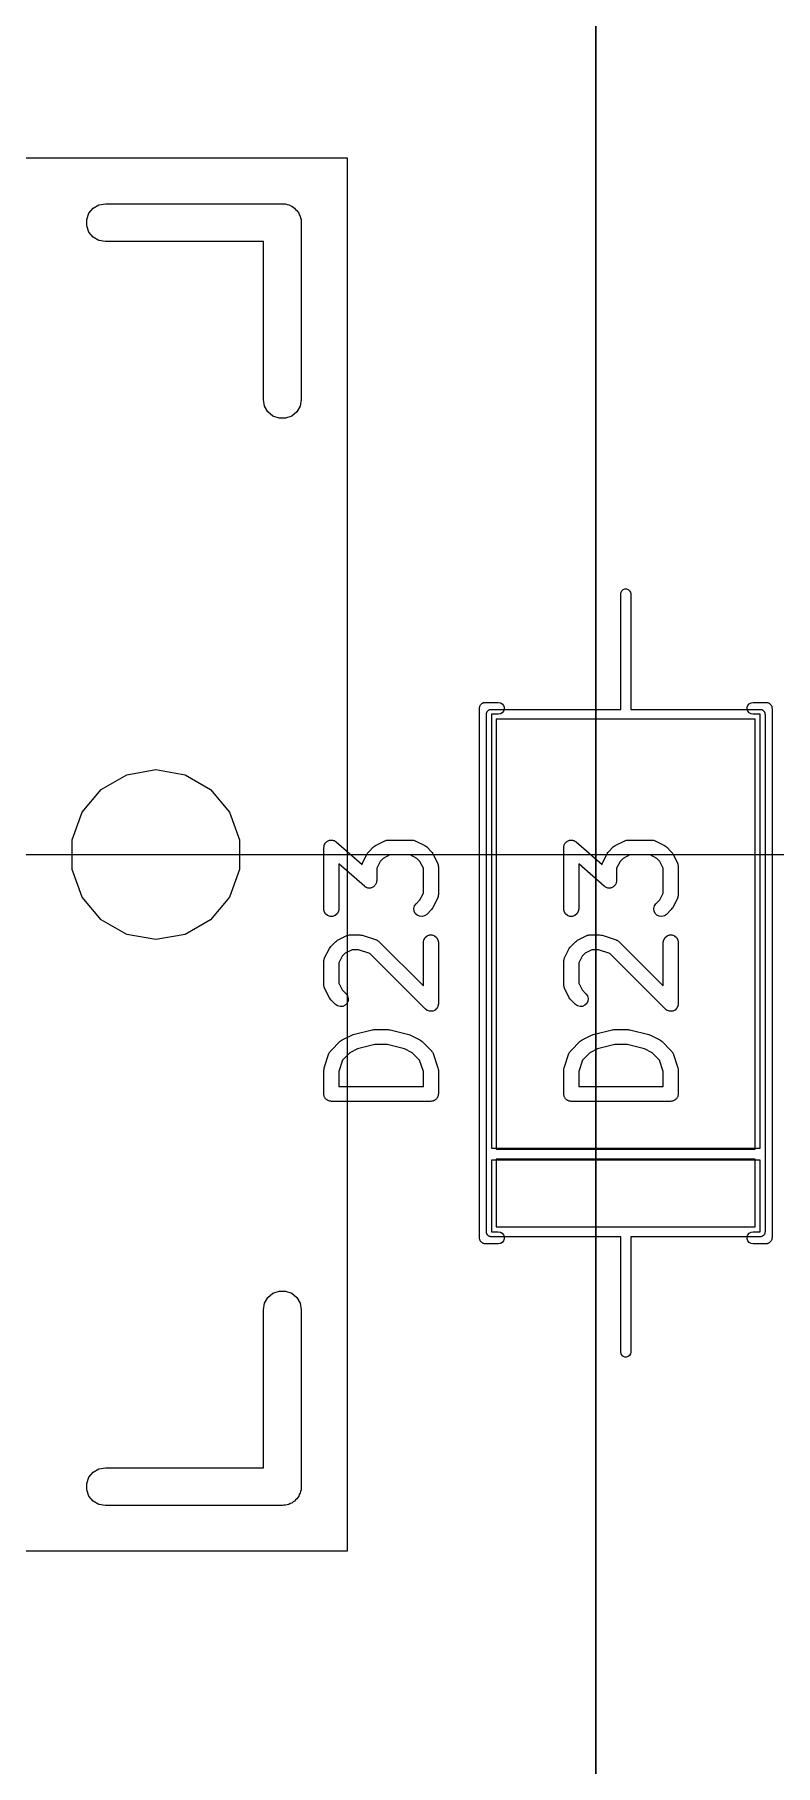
# Model space of a CAD drawing. Header units: millimetres. Extents: x 24 to 200, y 24 to 188.
# Drawn here: x 104.89 to 112.33, y 89.47 to 106.86 of the extents above; entities that cross this region are included whole.
import ezdxf

# ---------------------------------------------------------------- set-up
doc = ezdxf.new("R2010")
doc.units = ezdxf.units.MM
doc.layers.add('3_SwitchPlate', color=6, linetype='Continuous')
doc.layers.add('7_PCBサンプル', color=7, linetype='Continuous')
doc.layers.add('補助線', color=4, linetype='Continuous', lineweight=5, transparency=0.5)

# ---------------------------------------------------------------- blocks, each defined once
blk = doc.blocks.new('hhskb2-F.SilkS')
at = {"layer": '7_PCBサンプル'}
for p, q in [((92.3844, -81.6169), (92.407, -81.5547)), ((92.407, -81.5547), (92.4495, -81.5041)), ((92.4495, -81.5041), (92.5068, -81.471)), ((92.5068, -81.471), (92.572, -81.4595)), ((92.572, -81.4595), (94.35, -81.4595)), ((94.35, -81.4595), (94.3664, -81.4624)), ((94.3664, -81.4624), (94.3831, -81.4624)), ((94.3831, -81.4624), (94.3987, -81.4681)), ((94.3987, -81.4681), (94.4152, -81.471)), ((94.4152, -81.471), (94.4296, -81.4793)), ((94.4296, -81.4793), (94.4453, -81.485)), ((94.4453, -81.485), (94.458, -81.4957)), ((94.458, -81.4957), (94.4725, -81.5041)), ((94.4725, -81.5041), (94.4832, -81.5168)), ((94.4832, -81.5168), (94.4959, -81.5275)), ((94.4959, -81.5275), (94.5043, -81.542)), ((94.5043, -81.542), (94.515, -81.5547)), ((94.515, -81.5547), (94.5207, -81.5704)), ((92.3844, -81.6831), (92.3844, -81.6169)), ((92.407, -81.7452), (92.3844, -81.6831)), ((94.5207, -81.5704), (94.529, -81.5848)), ((94.529, -81.5848), (94.5319, -81.6013)), ((94.5319, -81.6013), (94.5376, -81.6169)), ((94.5376, -81.6169), (94.5376, -81.6336)), ((94.5376, -81.6336), (94.5405, -81.65)), ((94.5405, -81.65), (94.5405, -83.428)), ((92.4495, -81.7959), (92.407, -81.7452)), ((92.5068, -81.829), (92.4495, -81.7959)), ((92.572, -81.8405), (92.5068, -81.829)), ((94.1595, -81.8405), (92.572, -81.8405)), ((94.1595, -83.428), (94.1595, -81.8405)), ((94.171, -83.4932), (94.1595, -83.428)), ((94.5405, -83.428), (94.529, -83.4932)), ((94.2041, -83.5505), (94.171, -83.4932)), ((94.2548, -83.593), (94.2041, -83.5505)), ((94.3169, -83.6156), (94.2548, -83.593)), ((94.3831, -83.6156), (94.3169, -83.6156)), ((94.4453, -83.593), (94.3831, -83.6156)), ((94.4959, -83.5505), (94.4453, -83.593)), ((94.529, -83.4932), (94.4959, -83.5505)), ((96.33, -86.53), (96.3309, -86.5248)), ((96.33, -91.85), (96.33, -86.53)), ((96.3309, -86.5196), (96.3327, -86.5147)), ((96.3309, -86.5248), (96.3309, -86.5196)), ((96.3327, -86.5147), (96.3336, -86.5095)), ((96.3336, -86.5095), (96.3362, -86.5049)), ((96.3362, -86.5049), (96.338, -86.5)), ((96.338, -86.5), (96.3414, -86.496)), ((96.3414, -86.496), (96.344, -86.4914)), ((96.344, -86.4914), (96.3481, -86.4881)), ((96.3481, -86.4881), (96.3514, -86.484)), ((96.3514, -86.484), (96.356, -86.4814)), ((96.356, -86.4814), (96.36, -86.478)), ((96.36, -86.478), (96.3649, -86.4762)), ((96.3649, -86.4762), (96.3695, -86.4736)), ((96.3695, -86.4736), (96.3747, -86.4727)), ((96.3747, -86.4727), (96.3796, -86.4709)), ((96.3796, -86.4709), (96.3848, -86.4709)), ((96.3848, -86.4709), (96.39, -86.47)), ((96.39, -86.47), (96.52, -86.47)), ((96.52, -86.59), (96.45, -86.59)), ((96.45, -86.59), (96.45, -90.95)), ((96.52, -86.47), (96.5405, -86.4736)), ((96.5405, -86.5864), (96.52, -86.59)), ((96.5405, -86.4736), (96.5586, -86.484)), ((96.5586, -86.576), (96.5405, -86.5864)), ((96.5586, -86.484), (96.572, -86.5)), ((96.572, -86.56), (96.5586, -86.576)), ((96.572, -86.5), (96.5791, -86.5196)), ((96.5791, -86.5404), (96.572, -86.56)), ((96.5791, -86.5196), (96.5791, -86.5404)), ((99.0209, -86.5196), (99.028, -86.5)), ((99.0209, -86.5404), (99.0209, -86.5196)), ((99.028, -86.56), (99.0209, -86.5404)), ((99.028, -86.5), (99.0414, -86.484)), ((99.0414, -86.576), (99.028, -86.56)), ((99.0414, -86.484), (99.0595, -86.4736)), ((99.0595, -86.5864), (99.0414, -86.576)), ((99.0595, -86.4736), (99.08, -86.47)), ((99.08, -86.59), (99.0595, -86.5864)), ((99.08, -86.47), (99.21, -86.47)), ((99.15, -86.59), (99.08, -86.59)), ((99.15, -90.95), (99.15, -86.59)), ((99.21, -86.47), (99.2152, -86.4709)), ((99.2152, -86.4709), (99.2204, -86.4709)), ((99.2204, -86.4709), (99.2253, -86.4727)), ((99.2253, -86.4727), (99.2305, -86.4736)), ((99.2305, -86.4736), (99.2351, -86.4762)), ((99.2351, -86.4762), (99.24, -86.478)), ((99.24, -86.478), (99.244, -86.4814)), ((99.244, -86.4814), (99.2486, -86.484)), ((99.2486, -86.484), (99.2519, -86.4881)), ((99.2519, -86.4881), (99.256, -86.4914)), ((99.256, -86.4914), (99.2586, -86.496)), ((99.2586, -86.496), (99.262, -86.5)), ((99.262, -86.5), (99.2638, -86.5049)), ((99.2638, -86.5049), (99.2664, -86.5095)), ((99.2664, -86.5095), (99.2673, -86.5147)), ((99.2673, -86.5147), (99.2691, -86.5196)), ((99.2691, -86.5196), (99.2691, -86.5248)), ((99.2691, -86.5248), (99.27, -86.53)), ((99.27, -86.53), (99.27, -91.85)), ((92.531, -87.3457), (92.7879, -87.1974)), ((92.7879, -87.1974), (93.08, -87.1458)), ((93.08, -87.1458), (93.3721, -87.1974)), ((93.3721, -87.1974), (93.629, -87.3457)), ((92.3403, -87.5729), (92.531, -87.3457)), ((93.629, -87.3457), (93.8197, -87.5729)), ((92.2388, -87.8517), (92.3403, -87.5729)), ((93.8197, -87.5729), (93.9212, -87.8517)), ((92.2388, -88.1483), (92.2388, -87.8517)), ((93.9212, -87.8517), (93.9212, -88.1483)), ((94.7674, -87.9281), (94.7687, -87.9209)), ((94.7674, -88.5471), (94.7674, -87.9281)), ((94.7687, -87.9209), (94.7688, -87.9135)), ((94.7688, -87.9135), (94.7709, -87.9081)), ((94.7709, -87.9081), (94.7719, -87.9024)), ((94.7719, -87.9024), (94.7756, -87.8961)), ((94.7756, -87.8961), (94.7782, -87.8893)), ((94.7782, -87.8893), (94.782, -87.8849)), ((94.782, -87.8849), (94.7849, -87.8799)), ((94.7849, -87.8799), (94.7905, -87.8752)), ((94.7905, -87.8752), (94.7954, -87.8697)), ((94.7954, -87.8697), (94.8004, -87.8669)), ((94.8004, -87.8669), (94.8049, -87.8631)), ((94.8049, -87.8631), (94.8118, -87.8606)), ((94.8118, -87.8606), (94.8182, -87.8571)), ((94.8182, -87.8571), (94.8239, -87.8562)), ((94.8239, -87.8562), (94.8294, -87.8542)), ((94.8294, -87.8542), (94.8367, -87.8542)), ((94.8367, -87.8542), (94.8439, -87.8531)), ((94.8439, -87.8531), (94.8496, -87.8542)), ((94.8496, -87.8542), (94.8554, -87.8542)), ((94.8554, -87.8542), (94.8623, -87.8567)), ((94.8623, -87.8567), (94.8695, -87.8582)), ((94.8695, -87.8582), (94.8744, -87.8612)), ((94.8744, -87.8612), (94.8799, -87.8631)), ((94.8799, -87.8631), (94.8855, -87.8679)), ((94.8855, -87.8679), (94.8918, -87.8717)), ((94.8918, -87.8717), (95.1518, -88.0991)), ((95.1563, -88.085), (95.2039, -87.9898)), ((95.2039, -87.9898), (95.211, -87.9801)), ((95.211, -87.9801), (95.2179, -87.9703)), ((95.2179, -87.9703), (95.2655, -87.9227)), ((95.2655, -87.9227), (95.2754, -87.9158)), ((95.2754, -87.9158), (95.285, -87.9086)), ((95.285, -87.9086), (95.3803, -87.861)), ((95.3803, -87.861), (95.3844, -87.8598)), ((95.3844, -87.8598), (95.3882, -87.8576)), ((95.3882, -87.8576), (95.3968, -87.8561)), ((95.3968, -87.8561), (95.4052, -87.8536)), ((95.4052, -87.8536), (95.4096, -87.8538)), ((95.4096, -87.8538), (95.4138, -87.8531)), ((95.4138, -87.8531), (95.6519, -87.8531)), ((95.6519, -87.8531), (95.6562, -87.8538)), ((95.6562, -87.8538), (95.6605, -87.8536)), ((95.6605, -87.8536), (95.6689, -87.8561)), ((95.6689, -87.8561), (95.6776, -87.8576)), ((95.6776, -87.8576), (95.6813, -87.8598)), ((95.6813, -87.8598), (95.6854, -87.861)), ((95.6854, -87.861), (95.7807, -87.9086)), ((95.7807, -87.9086), (95.7903, -87.9158)), ((95.7903, -87.9158), (95.8002, -87.9227)), ((95.8002, -87.9227), (95.8478, -87.9703)), ((95.8478, -87.9703), (95.8547, -87.9801)), ((95.8547, -87.9801), (95.8618, -87.9898)), ((95.8618, -87.9898), (95.9095, -88.085)), ((92.3403, -88.4271), (92.2388, -88.1483)), ((93.9212, -88.1483), (93.8197, -88.4271)), ((95.1739, -88.3179), (94.9174, -88.0934)), ((94.9174, -88.0934), (94.9174, -88.5471)), ((95.1518, -88.0991), (95.1529, -88.0929)), ((95.1529, -88.0929), (95.155, -88.0892)), ((95.155, -88.0892), (95.1563, -88.085)), ((95.3326, -88.0678), (95.2983, -88.1363)), ((95.2983, -88.1363), (95.2983, -88.2614)), ((95.363, -88.0374), (95.3326, -88.0678)), ((95.4315, -88.0031), (95.363, -88.0374)), ((95.6342, -88.0031), (95.4315, -88.0031)), ((95.7027, -88.0374), (95.6342, -88.0031)), ((95.7331, -88.0678), (95.7027, -88.0374)), ((95.7674, -88.1363), (95.7331, -88.0678)), ((95.7674, -88.3866), (95.7674, -88.1363)), ((95.9095, -88.085), (95.9107, -88.0892)), ((95.9107, -88.0892), (95.9129, -88.0929)), ((95.9129, -88.0929), (95.9144, -88.1016)), ((95.9144, -88.1016), (95.9169, -88.11)), ((95.9169, -88.11), (95.9166, -88.1143)), ((95.9166, -88.1143), (95.9174, -88.1186)), ((95.9174, -88.1186), (95.9174, -88.4043)), ((95.1802, -88.3217), (95.1739, -88.3179)), ((95.1858, -88.3264), (95.1802, -88.3217)), ((95.1913, -88.3284), (95.1858, -88.3264)), ((95.1962, -88.3314), (95.1913, -88.3284)), ((95.2034, -88.3328), (95.1962, -88.3314)), ((95.2103, -88.3353), (95.2034, -88.3328)), ((95.2161, -88.3353), (95.2103, -88.3353)), ((95.2218, -88.3364), (95.2161, -88.3353)), ((95.229, -88.3353), (95.2218, -88.3364)), ((95.2364, -88.3353), (95.229, -88.3353)), ((95.2418, -88.3333), (95.2364, -88.3353)), ((95.2475, -88.3324), (95.2418, -88.3333)), ((95.2539, -88.3289), (95.2475, -88.3324)), ((95.2608, -88.3264), (95.2539, -88.3289)), ((95.2653, -88.3227), (95.2608, -88.3264)), ((95.2703, -88.3199), (95.2653, -88.3227)), ((95.2752, -88.3143), (95.2703, -88.3199)), ((95.2808, -88.3096), (95.2752, -88.3143)), ((95.2837, -88.3046), (95.2808, -88.3096)), ((95.2875, -88.3003), (95.2837, -88.3046)), ((95.2901, -88.2934), (95.2875, -88.3003)), ((95.2938, -88.2871), (95.2901, -88.2934)), ((95.2948, -88.2814), (95.2938, -88.2871)), ((95.2969, -88.276), (95.2948, -88.2814)), ((95.2971, -88.2686), (95.2969, -88.276)), ((95.2983, -88.2614), (95.2971, -88.2686)), ((92.531, -88.6543), (92.3403, -88.4271)), ((93.8197, -88.4271), (93.629, -88.6543)), ((95.6724, -88.5406), (95.6792, -88.5154)), ((95.6792, -88.5154), (95.6941, -88.4941)), ((95.6941, -88.4941), (95.7331, -88.4551)), ((95.7331, -88.4551), (95.7674, -88.3866)), ((95.9095, -88.4378), (95.8618, -88.5331)), ((95.9107, -88.4337), (95.9095, -88.4378)), ((95.9129, -88.4299), (95.9107, -88.4337)), ((95.9144, -88.4213), (95.9129, -88.4299)), ((95.9169, -88.4129), (95.9144, -88.4213)), ((95.9174, -88.4043), (95.9166, -88.4085)), ((95.9166, -88.4085), (95.9169, -88.4129)), ((92.7879, -88.8026), (92.531, -88.6543)), ((93.629, -88.6543), (93.3721, -88.8026)), ((94.7719, -88.5728), (94.7674, -88.5471)), ((94.7849, -88.5954), (94.7719, -88.5728)), ((94.8049, -88.6121), (94.7849, -88.5954)), ((94.8294, -88.621), (94.8049, -88.6121)), ((94.8554, -88.621), (94.8294, -88.621)), ((94.8799, -88.6121), (94.8554, -88.621)), ((94.8998, -88.5954), (94.8799, -88.6121)), ((94.9129, -88.5728), (94.8998, -88.5954)), ((94.9174, -88.5471), (94.9129, -88.5728)), ((95.6747, -88.5666), (95.6724, -88.5406)), ((95.6857, -88.5902), (95.6747, -88.5666)), ((95.7041, -88.6086), (95.6857, -88.5902)), ((95.7277, -88.6196), (95.7041, -88.6086)), ((95.7537, -88.6219), (95.7277, -88.6196)), ((95.7788, -88.6151), (95.7537, -88.6219)), ((95.8002, -88.6002), (95.7788, -88.6151)), ((95.8478, -88.5526), (95.8002, -88.6002)), ((95.8547, -88.5427), (95.8478, -88.5526)), ((95.8618, -88.5331), (95.8547, -88.5427)), ((93.08, -88.8541), (92.7879, -88.8026)), ((93.3721, -88.8026), (93.08, -88.8541)), ((94.8944, -88.8682), (94.9041, -88.861)), ((94.9041, -88.861), (94.9993, -88.8134)), ((94.9993, -88.8134), (95.0035, -88.8122)), ((95.0035, -88.8122), (95.0072, -88.81)), ((95.0072, -88.81), (95.0159, -88.8085)), ((95.0159, -88.8085), (95.0243, -88.806)), ((95.0243, -88.806), (95.0286, -88.8062)), ((95.0286, -88.8062), (95.0329, -88.8055)), ((95.0329, -88.8055), (95.1281, -88.8055)), ((95.1281, -88.8055), (95.1399, -88.8076)), ((95.1399, -88.8076), (95.1518, -88.8093)), ((95.1518, -88.8093), (95.2947, -88.8569)), ((95.2947, -88.8569), (95.2985, -88.859)), ((95.2985, -88.859), (95.3026, -88.8601)), ((95.3026, -88.8601), (95.3098, -88.8652)), ((95.7674, -88.8805), (95.7719, -88.8548)), ((95.7719, -88.8548), (95.7849, -88.8323)), ((95.7849, -88.8323), (95.8049, -88.8155)), ((95.8049, -88.8155), (95.8294, -88.8066)), ((95.8294, -88.8066), (95.8554, -88.8066)), ((95.8554, -88.8066), (95.8799, -88.8155)), ((95.8799, -88.8155), (95.8998, -88.8323)), ((95.8998, -88.8323), (95.9129, -88.8548)), ((95.9129, -88.8548), (95.9174, -88.8805)), ((94.7741, -89.0416), (94.7753, -89.0374)), ((94.7753, -89.0374), (94.8229, -88.9422)), ((94.8229, -88.9422), (94.8301, -88.9325)), ((94.8301, -88.9325), (94.837, -88.9227)), ((94.837, -88.9227), (94.8846, -88.8751)), ((94.8846, -88.8751), (94.8944, -88.8682)), ((94.9516, -89.0201), (94.9174, -89.0887)), ((94.982, -88.9897), (94.9516, -89.0201)), ((95.0506, -88.9555), (94.982, -88.9897)), ((95.1159, -88.9555), (95.0506, -88.9555)), ((95.2304, -88.9936), (95.1159, -88.9555)), ((95.7893, -89.5526), (95.2304, -88.9936)), ((95.3098, -88.8652), (95.3176, -88.8693)), ((95.3176, -88.8693), (95.3204, -88.8726)), ((95.3204, -88.8726), (95.324, -88.8751)), ((95.324, -88.8751), (95.7674, -89.3185)), ((95.7674, -89.3185), (95.7674, -88.8805)), ((95.9174, -88.8805), (95.9174, -89.4995)), ((94.7674, -89.071), (94.7681, -89.0667)), ((94.7674, -89.309), (94.7674, -89.071)), ((94.7679, -89.0624), (94.7704, -89.054)), ((94.7681, -89.0667), (94.7679, -89.0624)), ((94.7704, -89.054), (94.7719, -89.0453)), ((94.7719, -89.0453), (94.7741, -89.0416)), ((94.9174, -89.0887), (94.9174, -89.2913)), ((94.7681, -89.3133), (94.7674, -89.309)), ((94.7679, -89.3176), (94.7681, -89.3133)), ((94.7704, -89.326), (94.7679, -89.3176)), ((94.7719, -89.3347), (94.7704, -89.326)), ((94.7741, -89.3384), (94.7719, -89.3347)), ((94.7753, -89.3426), (94.7741, -89.3384)), ((94.8229, -89.4378), (94.7753, -89.3426)), ((94.9174, -89.2913), (94.9516, -89.3599)), ((94.9516, -89.3599), (94.9907, -89.3989)), ((94.8301, -89.4475), (94.8229, -89.4378)), ((94.837, -89.4573), (94.8301, -89.4475)), ((94.8846, -89.5049), (94.837, -89.4573)), ((94.9059, -89.5199), (94.8846, -89.5049)), ((94.9311, -89.5266), (94.9059, -89.5199)), ((94.957, -89.5243), (94.9311, -89.5266)), ((94.9806, -89.5133), (94.957, -89.5243)), ((94.9991, -89.4949), (94.9806, -89.5133)), ((94.9907, -89.3989), (95.0056, -89.4202)), ((95.0101, -89.4713), (94.9991, -89.4949)), ((95.0056, -89.4202), (95.0123, -89.4454)), ((95.0123, -89.4454), (95.0101, -89.4713)), ((95.7974, -89.5582), (95.7893, -89.5526)), ((95.8049, -89.5645), (95.7974, -89.5582)), ((95.8923, -89.554), (95.8854, -89.561)), ((95.8998, -89.5477), (95.8923, -89.554)), ((95.9015, -89.5449), (95.8998, -89.5477)), ((95.9038, -89.5425), (95.9015, -89.5449)), ((95.908, -89.5337), (95.9038, -89.5425)), ((95.9129, -89.5252), (95.908, -89.5337)), ((95.9134, -89.5219), (95.9129, -89.5252)), ((95.9148, -89.5189), (95.9134, -89.5219)), ((95.9157, -89.5092), (95.9148, -89.5189)), ((95.9174, -89.4995), (95.9157, -89.5092)), ((95.808, -89.5656), (95.8049, -89.5645)), ((95.8107, -89.5675), (95.808, -89.5656)), ((95.8202, -89.57), (95.8107, -89.5675)), ((95.8294, -89.5734), (95.8202, -89.57)), ((95.8327, -89.5734), (95.8294, -89.5734)), ((95.8358, -89.5742), (95.8327, -89.5734)), ((95.8456, -89.5734), (95.8358, -89.5742)), ((95.8554, -89.5734), (95.8456, -89.5734)), ((95.8585, -89.5723), (95.8554, -89.5734)), ((95.8618, -89.572), (95.8585, -89.5723)), ((95.8707, -89.5678), (95.8618, -89.572)), ((95.8799, -89.5645), (95.8707, -89.5678)), ((95.8824, -89.5624), (95.8799, -89.5645)), ((95.8854, -89.561), (95.8824, -89.5624)), ((94.837, -89.9703), (94.9322, -89.8751)), ((94.9322, -89.8751), (94.942, -89.8682)), ((94.942, -89.8682), (94.9517, -89.861)), ((94.9517, -89.861), (95.0469, -89.8134)), ((95.0469, -89.8134), (95.0548, -89.8111)), ((95.0548, -89.8111), (95.0623, -89.8077)), ((95.0623, -89.8077), (95.2528, -89.7601)), ((95.2528, -89.7601), (95.2619, -89.7595)), ((95.2619, -89.7595), (95.271, -89.7579)), ((95.271, -89.7579), (95.4138, -89.7579)), ((95.4138, -89.7579), (95.4228, -89.7595)), ((95.4228, -89.7595), (95.432, -89.7601)), ((95.432, -89.7601), (95.6225, -89.8077)), ((95.6225, -89.8077), (95.63, -89.8111)), ((95.63, -89.8111), (95.6378, -89.8134)), ((95.6378, -89.8134), (95.7331, -89.861)), ((95.7331, -89.861), (95.7427, -89.8682)), ((95.7427, -89.8682), (95.7526, -89.8751)), ((95.7526, -89.8751), (95.8478, -89.9703)), ((94.7712, -90.1425), (94.8188, -89.9996)), ((94.8188, -89.9996), (94.8209, -89.9958)), ((94.8209, -89.9958), (94.822, -89.9916)), ((94.822, -89.9916), (94.8271, -89.9844)), ((94.8271, -89.9844), (94.8313, -89.9767)), ((94.8313, -89.9767), (94.8345, -89.9738)), ((94.8345, -89.9738), (94.837, -89.9703)), ((94.9556, -90.0638), (94.9174, -90.1784)), ((95.0297, -89.9897), (94.9556, -90.0638)), ((95.1067, -89.9512), (95.0297, -89.9897)), ((95.2802, -89.9079), (95.1067, -89.9512)), ((95.4046, -89.9079), (95.2802, -89.9079)), ((95.5781, -89.9512), (95.4046, -89.9079)), ((95.6551, -89.9897), (95.5781, -89.9512)), ((95.7292, -90.0638), (95.6551, -89.9897)), ((95.7674, -90.1784), (95.7292, -90.0638)), ((95.8478, -89.9703), (95.8503, -89.9738)), ((95.8503, -89.9738), (95.8535, -89.9767)), ((95.8535, -89.9767), (95.8577, -89.9844)), ((95.8577, -89.9844), (95.8627, -89.9916)), ((95.8627, -89.9916), (95.8639, -89.9958)), ((95.8639, -89.9958), (95.8659, -89.9996)), ((95.8659, -89.9996), (95.9135, -90.1425)), ((94.7674, -90.1662), (94.7695, -90.1543)), ((94.7674, -90.4043), (94.7674, -90.1662)), ((94.7695, -90.1543), (94.7712, -90.1425)), ((94.9174, -90.1784), (94.9174, -90.3293)), ((95.7674, -90.3293), (95.7674, -90.1784)), ((95.9135, -90.1425), (95.9153, -90.1543)), ((95.9153, -90.1543), (95.9174, -90.1662)), ((95.9174, -90.1662), (95.9174, -90.4043)), ((94.7685, -90.4107), (94.7674, -90.4043)), ((94.7685, -90.4173), (94.7685, -90.4107)), ((94.7708, -90.4235), (94.7685, -90.4173)), ((94.7719, -90.4299), (94.7708, -90.4235)), ((94.9174, -90.3293), (95.7674, -90.3293)), ((95.914, -90.4235), (95.9129, -90.4299)), ((95.9162, -90.4173), (95.914, -90.4235)), ((95.9174, -90.4043), (95.9162, -90.4107)), ((95.9162, -90.4107), (95.9162, -90.4173)), ((94.7752, -90.4356), (94.7719, -90.4299)), ((94.7774, -90.4418), (94.7752, -90.4356)), ((94.7816, -90.4468), (94.7774, -90.4418)), ((94.7849, -90.4525), (94.7816, -90.4468)), ((94.79, -90.4567), (94.7849, -90.4525)), ((94.7942, -90.4617), (94.79, -90.4567)), ((94.7999, -90.465), (94.7942, -90.4617)), ((94.8049, -90.4692), (94.7999, -90.465)), ((94.811, -90.4715), (94.8049, -90.4692)), ((94.8167, -90.4748), (94.811, -90.4715)), ((94.8232, -90.4759), (94.8167, -90.4748)), ((94.8294, -90.4781), (94.8232, -90.4759)), ((94.8359, -90.4781), (94.8294, -90.4781)), ((94.8424, -90.4793), (94.8359, -90.4781)), ((95.8424, -90.4793), (94.8424, -90.4793)), ((95.8488, -90.4781), (95.8424, -90.4793)), ((95.8554, -90.4781), (95.8488, -90.4781)), ((95.8616, -90.4759), (95.8554, -90.4781)), ((95.868, -90.4748), (95.8616, -90.4759)), ((95.8737, -90.4715), (95.868, -90.4748)), ((95.8799, -90.4692), (95.8737, -90.4715)), ((95.8849, -90.465), (95.8799, -90.4692)), ((95.8906, -90.4617), (95.8849, -90.465)), ((95.8948, -90.4567), (95.8906, -90.4617)), ((95.8998, -90.4525), (95.8948, -90.4567)), ((95.9031, -90.4468), (95.8998, -90.4525)), ((95.9073, -90.4418), (95.9031, -90.4468)), ((95.9096, -90.4356), (95.9073, -90.4418)), ((95.9129, -90.4299), (95.9096, -90.4356)), ((96.45, -90.95), (99.15, -90.95)), ((99.15, -91.07), (96.45, -91.07)), ((96.45, -91.07), (96.45, -91.79)), ((99.15, -91.79), (99.15, -91.07)), ((96.45, -91.79), (96.52, -91.79)), ((96.52, -91.79), (96.5405, -91.7936)), ((96.5405, -91.7936), (96.5586, -91.804)), ((96.5586, -91.804), (96.572, -91.82)), ((96.572, -91.82), (96.5791, -91.8396)), ((99.0209, -91.8396), (99.028, -91.82)), ((99.028, -91.82), (99.0414, -91.804)), ((99.0414, -91.804), (99.0595, -91.7936)), ((99.0595, -91.7936), (99.08, -91.79)), ((99.08, -91.79), (99.15, -91.79)), ((96.3309, -91.8552), (96.33, -91.85)), ((96.3309, -91.8604), (96.3309, -91.8552)), ((96.3327, -91.8653), (96.3309, -91.8604)), ((96.3336, -91.8705), (96.3327, -91.8653)), ((96.3362, -91.8751), (96.3336, -91.8705)), ((96.338, -91.88), (96.3362, -91.8751)), ((96.3414, -91.884), (96.338, -91.88)), ((96.344, -91.8886), (96.3414, -91.884)), ((96.3481, -91.8919), (96.344, -91.8886)), ((96.3514, -91.896), (96.3481, -91.8919)), ((96.356, -91.8986), (96.3514, -91.896)), ((96.36, -91.902), (96.356, -91.8986)), ((96.3649, -91.9038), (96.36, -91.902)), ((96.3695, -91.9064), (96.3649, -91.9038)), ((96.3747, -91.9073), (96.3695, -91.9064)), ((96.3796, -91.9091), (96.3747, -91.9073)), ((96.3848, -91.9091), (96.3796, -91.9091)), ((96.39, -91.91), (96.3848, -91.9091)), ((96.52, -91.91), (96.39, -91.91)), ((96.5405, -91.9064), (96.52, -91.91)), ((96.5586, -91.896), (96.5405, -91.9064)), ((96.572, -91.88), (96.5586, -91.896)), ((96.5791, -91.8604), (96.572, -91.88)), ((96.5791, -91.8396), (96.5791, -91.8604)), ((99.0209, -91.8604), (99.0209, -91.8396)), ((99.028, -91.88), (99.0209, -91.8604)), ((99.0414, -91.896), (99.028, -91.88)), ((99.0595, -91.9064), (99.0414, -91.896)), ((99.08, -91.91), (99.0595, -91.9064)), ((99.21, -91.91), (99.08, -91.91)), ((99.2152, -91.9091), (99.21, -91.91)), ((99.2204, -91.9091), (99.2152, -91.9091)), ((99.2253, -91.9073), (99.2204, -91.9091)), ((99.2305, -91.9064), (99.2253, -91.9073)), ((99.2351, -91.9038), (99.2305, -91.9064)), ((99.24, -91.902), (99.2351, -91.9038)), ((99.244, -91.8986), (99.24, -91.902)), ((99.2486, -91.896), (99.244, -91.8986)), ((99.2519, -91.8919), (99.2486, -91.896)), ((99.256, -91.8886), (99.2519, -91.8919)), ((99.2586, -91.884), (99.256, -91.8886)), ((99.262, -91.88), (99.2586, -91.884)), ((99.2638, -91.8751), (99.262, -91.88)), ((99.2664, -91.8705), (99.2638, -91.8751)), ((99.2673, -91.8653), (99.2664, -91.8705)), ((99.2691, -91.8604), (99.2673, -91.8653)), ((99.27, -91.85), (99.2691, -91.8552)), ((99.2691, -91.8552), (99.2691, -91.8604)), ((94.1595, -92.572), (94.171, -92.5068)), ((94.171, -92.5068), (94.2041, -92.4495)), ((94.2041, -92.4495), (94.2548, -92.407)), ((94.2548, -92.407), (94.3169, -92.3844)), ((94.3169, -92.3844), (94.3831, -92.3844)), ((94.3831, -92.3844), (94.4453, -92.407)), ((94.4453, -92.407), (94.4959, -92.4495)), ((94.4959, -92.4495), (94.529, -92.5068)), ((94.529, -92.5068), (94.5405, -92.572)), ((94.1595, -94.1595), (94.1595, -92.572)), ((94.5405, -92.572), (94.5405, -94.35)), ((92.3844, -94.3169), (92.407, -94.2548)), ((92.407, -94.2548), (92.4495, -94.2041)), ((92.4495, -94.2041), (92.5068, -94.171)), ((92.5068, -94.171), (92.572, -94.1595)), ((92.572, -94.1595), (94.1595, -94.1595)), ((92.3844, -94.3831), (92.3844, -94.3169)), ((92.407, -94.4453), (92.3844, -94.3831)), ((94.529, -94.4152), (94.5207, -94.4296)), ((94.5319, -94.3987), (94.529, -94.4152)), ((94.5376, -94.3831), (94.5319, -94.3987)), ((94.5405, -94.35), (94.5376, -94.3664)), ((94.5376, -94.3664), (94.5376, -94.3831)), ((92.4495, -94.4959), (92.407, -94.4453)), ((92.5068, -94.529), (92.4495, -94.4959)), ((92.572, -94.5405), (92.5068, -94.529)), ((94.35, -94.5405), (92.572, -94.5405)), ((94.3664, -94.5376), (94.35, -94.5405)), ((94.3831, -94.5376), (94.3664, -94.5376)), ((94.3987, -94.5319), (94.3831, -94.5376)), ((94.4152, -94.529), (94.3987, -94.5319)), ((94.4296, -94.5207), (94.4152, -94.529)), ((94.4453, -94.515), (94.4296, -94.5207)), ((94.458, -94.5043), (94.4453, -94.515)), ((94.4725, -94.4959), (94.458, -94.5043)), ((94.4832, -94.4832), (94.4725, -94.4959)), ((94.4959, -94.4725), (94.4832, -94.4832)), ((94.5043, -94.458), (94.4959, -94.4725)), ((94.515, -94.4453), (94.5043, -94.458)), ((94.5207, -94.4296), (94.515, -94.4453))]:
    blk.add_line(p, q, dxfattribs=at)
blk = doc.blocks.new('hhskb2-F.Fab')
at = {"layer": '7_PCBサンプル'}
for p, q in [((97.75, -85.38), (97.753, -85.3629)), ((97.75, -86.54), (97.75, -85.38)), ((97.753, -85.3629), (97.7617, -85.3479)), ((97.7617, -85.3479), (97.775, -85.3367)), ((97.775, -85.3367), (97.7913, -85.3308)), ((97.7913, -85.3308), (97.8087, -85.3308)), ((97.8087, -85.3308), (97.825, -85.3367)), ((97.825, -85.3367), (97.8383, -85.3479)), ((97.8383, -85.3479), (97.847, -85.3629)), ((97.847, -85.3629), (97.85, -85.38)), ((97.85, -85.38), (97.85, -86.54)), ((96.4, -86.59), (96.4008, -86.5857)), ((96.4, -91.79), (96.4, -86.59)), ((96.4008, -86.5813), (96.4023, -86.5772)), ((96.4008, -86.5857), (96.4008, -86.5813)), ((96.4023, -86.5772), (96.403, -86.5729)), ((96.403, -86.5729), (96.4052, -86.5691)), ((96.4052, -86.5691), (96.4067, -86.565)), ((96.4067, -86.565), (96.4095, -86.5616)), ((96.4095, -86.5616), (96.4117, -86.5579)), ((96.4117, -86.5579), (96.415, -86.555)), ((96.415, -86.555), (96.4179, -86.5517)), ((96.4179, -86.5517), (96.4216, -86.5495)), ((96.4216, -86.5495), (96.425, -86.5467)), ((96.425, -86.5467), (96.4291, -86.5452)), ((96.4291, -86.5452), (96.4329, -86.543)), ((96.4329, -86.543), (96.4372, -86.5423)), ((96.4372, -86.5423), (96.4413, -86.5408)), ((96.4413, -86.5408), (96.4457, -86.5408)), ((96.4457, -86.5408), (96.45, -86.54)), ((96.45, -86.54), (97.75, -86.54)), ((97.85, -86.54), (99.15, -86.54)), ((99.15, -86.54), (99.1543, -86.5408)), ((99.1543, -86.5408), (99.1587, -86.5408)), ((99.1587, -86.5408), (99.1628, -86.5423)), ((99.1628, -86.5423), (99.1671, -86.543)), ((99.1671, -86.543), (99.1709, -86.5452)), ((99.1709, -86.5452), (99.175, -86.5467)), ((99.175, -86.5467), (99.1784, -86.5495)), ((99.1784, -86.5495), (99.1821, -86.5517)), ((99.1821, -86.5517), (99.185, -86.555)), ((99.185, -86.555), (99.1883, -86.5579)), ((99.1883, -86.5579), (99.1905, -86.5616)), ((99.1905, -86.5616), (99.1933, -86.565)), ((99.1933, -86.565), (99.1948, -86.5691)), ((99.1948, -86.5691), (99.197, -86.5729)), ((99.197, -86.5729), (99.1977, -86.5772)), ((99.1977, -86.5772), (99.1992, -86.5813)), ((99.1992, -86.5813), (99.1992, -86.5857)), ((99.1992, -86.5857), (99.2, -86.59)), ((99.2, -86.59), (99.2, -91.79)), ((96.5, -86.64), (96.5, -90.96)), ((99.1, -86.64), (96.5, -86.64)), ((99.1, -90.96), (99.1, -86.64)), ((97.1774, -87.9281), (97.1787, -87.9209)), ((97.1774, -88.5471), (97.1774, -87.9281)), ((97.1787, -87.9209), (97.1788, -87.9135)), ((97.1788, -87.9135), (97.1809, -87.9081)), ((97.1809, -87.9081), (97.1819, -87.9024)), ((97.1819, -87.9024), (97.1856, -87.8961)), ((97.1856, -87.8961), (97.1882, -87.8893)), ((97.1882, -87.8893), (97.192, -87.8849)), ((97.192, -87.8849), (97.1949, -87.8799)), ((97.1949, -87.8799), (97.2005, -87.8752)), ((97.2005, -87.8752), (97.2054, -87.8697)), ((97.2054, -87.8697), (97.2104, -87.8669)), ((97.2104, -87.8669), (97.2149, -87.8631)), ((97.2149, -87.8631), (97.2218, -87.8606)), ((97.2218, -87.8606), (97.2282, -87.8571)), ((97.2282, -87.8571), (97.2339, -87.8562)), ((97.2339, -87.8562), (97.2394, -87.8542)), ((97.2394, -87.8542), (97.2467, -87.8542)), ((97.2467, -87.8542), (97.2539, -87.8531)), ((97.2539, -87.8531), (97.2596, -87.8542)), ((97.2596, -87.8542), (97.2654, -87.8542)), ((97.2654, -87.8542), (97.2723, -87.8567)), ((97.2723, -87.8567), (97.2795, -87.8582)), ((97.2795, -87.8582), (97.2844, -87.8612)), ((97.2844, -87.8612), (97.2899, -87.8631)), ((97.2899, -87.8631), (97.2955, -87.8679)), ((97.2955, -87.8679), (97.3018, -87.8717)), ((97.3018, -87.8717), (97.5618, -88.0991)), ((97.5663, -88.085), (97.6139, -87.9898)), ((97.6139, -87.9898), (97.621, -87.9801)), ((97.621, -87.9801), (97.6279, -87.9703)), ((97.6279, -87.9703), (97.6755, -87.9227)), ((97.6755, -87.9227), (97.6854, -87.9158)), ((97.6854, -87.9158), (97.695, -87.9086)), ((97.695, -87.9086), (97.7903, -87.861)), ((97.7903, -87.861), (97.7944, -87.8598)), ((97.7944, -87.8598), (97.7982, -87.8576)), ((97.7982, -87.8576), (97.8068, -87.8561)), ((97.8068, -87.8561), (97.8152, -87.8536)), ((97.8152, -87.8536), (97.8196, -87.8538)), ((97.8196, -87.8538), (97.8238, -87.8531)), ((97.8238, -87.8531), (98.0619, -87.8531)), ((98.0619, -87.8531), (98.0662, -87.8538)), ((98.0662, -87.8538), (98.0705, -87.8536)), ((98.0705, -87.8536), (98.0789, -87.8561)), ((98.0789, -87.8561), (98.0876, -87.8576)), ((98.0876, -87.8576), (98.0913, -87.8598)), ((98.0913, -87.8598), (98.0954, -87.861)), ((98.0954, -87.861), (98.1907, -87.9086)), ((98.1907, -87.9086), (98.2003, -87.9158)), ((98.2003, -87.9158), (98.2102, -87.9227)), ((98.2102, -87.9227), (98.2578, -87.9703)), ((98.2578, -87.9703), (98.2647, -87.9801)), ((98.2647, -87.9801), (98.2718, -87.9898)), ((98.2718, -87.9898), (98.3195, -88.085)), ((97.5839, -88.3179), (97.3274, -88.0934)), ((97.3274, -88.0934), (97.3274, -88.5471)), ((97.5618, -88.0991), (97.5629, -88.0929)), ((97.5629, -88.0929), (97.565, -88.0892)), ((97.565, -88.0892), (97.5663, -88.085)), ((97.7426, -88.0678), (97.7083, -88.1363)), ((97.7083, -88.1363), (97.7083, -88.2614)), ((97.773, -88.0374), (97.7426, -88.0678)), ((97.8415, -88.0031), (97.773, -88.0374)), ((98.0442, -88.0031), (97.8415, -88.0031)), ((98.1127, -88.0374), (98.0442, -88.0031)), ((98.1431, -88.0678), (98.1127, -88.0374)), ((98.1774, -88.1363), (98.1431, -88.0678)), ((98.1774, -88.3866), (98.1774, -88.1363)), ((98.3195, -88.085), (98.3207, -88.0892)), ((98.3207, -88.0892), (98.3229, -88.0929)), ((98.3229, -88.0929), (98.3244, -88.1016)), ((98.3244, -88.1016), (98.3269, -88.11)), ((98.3269, -88.11), (98.3266, -88.1143)), ((98.3266, -88.1143), (98.3274, -88.1186)), ((98.3274, -88.1186), (98.3274, -88.4043)), ((97.5902, -88.3217), (97.5839, -88.3179)), ((97.5958, -88.3264), (97.5902, -88.3217)), ((97.6013, -88.3284), (97.5958, -88.3264)), ((97.6062, -88.3314), (97.6013, -88.3284)), ((97.6134, -88.3328), (97.6062, -88.3314)), ((97.6203, -88.3353), (97.6134, -88.3328)), ((97.6261, -88.3353), (97.6203, -88.3353)), ((97.6318, -88.3364), (97.6261, -88.3353)), ((97.639, -88.3353), (97.6318, -88.3364)), ((97.6464, -88.3353), (97.639, -88.3353)), ((97.6518, -88.3333), (97.6464, -88.3353)), ((97.6575, -88.3324), (97.6518, -88.3333)), ((97.6639, -88.3289), (97.6575, -88.3324)), ((97.6708, -88.3264), (97.6639, -88.3289)), ((97.6753, -88.3227), (97.6708, -88.3264)), ((97.6803, -88.3199), (97.6753, -88.3227)), ((97.6852, -88.3143), (97.6803, -88.3199)), ((97.6908, -88.3096), (97.6852, -88.3143)), ((97.6937, -88.3046), (97.6908, -88.3096)), ((97.6975, -88.3003), (97.6937, -88.3046)), ((97.7001, -88.2934), (97.6975, -88.3003)), ((97.7038, -88.2871), (97.7001, -88.2934)), ((97.7048, -88.2814), (97.7038, -88.2871)), ((97.7069, -88.276), (97.7048, -88.2814)), ((97.7071, -88.2686), (97.7069, -88.276)), ((97.7083, -88.2614), (97.7071, -88.2686)), ((98.0824, -88.5406), (98.0892, -88.5154)), ((98.0892, -88.5154), (98.1041, -88.4941)), ((98.1041, -88.4941), (98.1431, -88.4551)), ((98.1431, -88.4551), (98.1774, -88.3866)), ((98.3195, -88.4378), (98.2718, -88.5331)), ((98.3207, -88.4337), (98.3195, -88.4378)), ((98.3229, -88.4299), (98.3207, -88.4337)), ((98.3244, -88.4213), (98.3229, -88.4299)), ((98.3269, -88.4129), (98.3244, -88.4213)), ((98.3274, -88.4043), (98.3266, -88.4085)), ((98.3266, -88.4085), (98.3269, -88.4129)), ((97.1819, -88.5728), (97.1774, -88.5471)), ((97.1949, -88.5954), (97.1819, -88.5728)), ((97.2149, -88.6121), (97.1949, -88.5954)), ((97.2394, -88.621), (97.2149, -88.6121)), ((97.2654, -88.621), (97.2394, -88.621)), ((97.2899, -88.6121), (97.2654, -88.621)), ((97.3098, -88.5954), (97.2899, -88.6121)), ((97.3229, -88.5728), (97.3098, -88.5954)), ((97.3274, -88.5471), (97.3229, -88.5728)), ((98.0847, -88.5666), (98.0824, -88.5406)), ((98.0957, -88.5902), (98.0847, -88.5666)), ((98.1141, -88.6086), (98.0957, -88.5902)), ((98.1377, -88.6196), (98.1141, -88.6086)), ((98.1637, -88.6219), (98.1377, -88.6196)), ((98.1888, -88.6151), (98.1637, -88.6219)), ((98.2102, -88.6002), (98.1888, -88.6151)), ((98.2578, -88.5526), (98.2102, -88.6002)), ((98.2647, -88.5427), (98.2578, -88.5526)), ((98.2718, -88.5331), (98.2647, -88.5427)), ((97.3044, -88.8682), (97.3141, -88.861)), ((97.3141, -88.861), (97.4093, -88.8134)), ((97.4093, -88.8134), (97.4135, -88.8122)), ((97.4135, -88.8122), (97.4172, -88.81)), ((97.4172, -88.81), (97.4259, -88.8085)), ((97.4259, -88.8085), (97.4343, -88.806)), ((97.4343, -88.806), (97.4386, -88.8062)), ((97.4386, -88.8062), (97.4429, -88.8055)), ((97.4429, -88.8055), (97.5381, -88.8055)), ((97.5381, -88.8055), (97.5499, -88.8076)), ((97.5499, -88.8076), (97.5618, -88.8093)), ((97.5618, -88.8093), (97.7047, -88.8569)), ((97.7047, -88.8569), (97.7085, -88.859)), ((97.7085, -88.859), (97.7126, -88.8601)), ((97.7126, -88.8601), (97.7198, -88.8652)), ((98.1774, -88.8805), (98.1819, -88.8548)), ((98.1819, -88.8548), (98.1949, -88.8323)), ((98.1949, -88.8323), (98.2149, -88.8155)), ((98.2149, -88.8155), (98.2394, -88.8066)), ((98.2394, -88.8066), (98.2654, -88.8066)), ((98.2654, -88.8066), (98.2899, -88.8155)), ((98.2899, -88.8155), (98.3098, -88.8323)), ((98.3098, -88.8323), (98.3229, -88.8548)), ((98.3229, -88.8548), (98.3274, -88.8805)), ((97.1841, -89.0416), (97.1853, -89.0374)), ((97.1853, -89.0374), (97.2329, -88.9422)), ((97.2329, -88.9422), (97.2401, -88.9325)), ((97.2401, -88.9325), (97.247, -88.9227)), ((97.247, -88.9227), (97.2946, -88.8751)), ((97.2946, -88.8751), (97.3044, -88.8682)), ((97.3616, -89.0201), (97.3274, -89.0887)), ((97.392, -88.9897), (97.3616, -89.0201)), ((97.4606, -88.9555), (97.392, -88.9897)), ((97.5259, -88.9555), (97.4606, -88.9555)), ((97.6404, -88.9936), (97.5259, -88.9555)), ((98.1993, -89.5526), (97.6404, -88.9936)), ((97.7198, -88.8652), (97.7276, -88.8693)), ((97.7276, -88.8693), (97.7304, -88.8726)), ((97.7304, -88.8726), (97.734, -88.8751)), ((97.734, -88.8751), (98.1774, -89.3185)), ((98.1774, -89.3185), (98.1774, -88.8805)), ((98.3274, -88.8805), (98.3274, -89.4995)), ((97.1774, -89.071), (97.1781, -89.0667)), ((97.1774, -89.309), (97.1774, -89.071)), ((97.1779, -89.0624), (97.1804, -89.054)), ((97.1781, -89.0667), (97.1779, -89.0624)), ((97.1804, -89.054), (97.1819, -89.0453)), ((97.1819, -89.0453), (97.1841, -89.0416)), ((97.3274, -89.0887), (97.3274, -89.2913)), ((97.1781, -89.3133), (97.1774, -89.309)), ((97.1779, -89.3176), (97.1781, -89.3133)), ((97.1804, -89.326), (97.1779, -89.3176)), ((97.1819, -89.3347), (97.1804, -89.326)), ((97.1841, -89.3384), (97.1819, -89.3347)), ((97.1853, -89.3426), (97.1841, -89.3384)), ((97.2329, -89.4378), (97.1853, -89.3426)), ((97.3274, -89.2913), (97.3616, -89.3599)), ((97.3616, -89.3599), (97.4007, -89.3989)), ((97.2401, -89.4475), (97.2329, -89.4378)), ((97.247, -89.4573), (97.2401, -89.4475)), ((97.2946, -89.5049), (97.247, -89.4573)), ((97.3159, -89.5199), (97.2946, -89.5049)), ((97.3411, -89.5266), (97.3159, -89.5199)), ((97.367, -89.5243), (97.3411, -89.5266)), ((97.3906, -89.5133), (97.367, -89.5243)), ((97.4091, -89.4949), (97.3906, -89.5133)), ((97.4007, -89.3989), (97.4156, -89.4202)), ((97.4201, -89.4713), (97.4091, -89.4949)), ((97.4156, -89.4202), (97.4223, -89.4454)), ((97.4223, -89.4454), (97.4201, -89.4713)), ((98.2074, -89.5582), (98.1993, -89.5526)), ((98.2149, -89.5645), (98.2074, -89.5582)), ((98.3023, -89.554), (98.2954, -89.561)), ((98.3098, -89.5477), (98.3023, -89.554)), ((98.3115, -89.5449), (98.3098, -89.5477)), ((98.3138, -89.5425), (98.3115, -89.5449)), ((98.318, -89.5337), (98.3138, -89.5425)), ((98.3229, -89.5252), (98.318, -89.5337)), ((98.3234, -89.5219), (98.3229, -89.5252)), ((98.3248, -89.5189), (98.3234, -89.5219)), ((98.3257, -89.5092), (98.3248, -89.5189)), ((98.3274, -89.4995), (98.3257, -89.5092)), ((98.218, -89.5656), (98.2149, -89.5645)), ((98.2207, -89.5675), (98.218, -89.5656)), ((98.2302, -89.57), (98.2207, -89.5675)), ((98.2394, -89.5734), (98.2302, -89.57)), ((98.2427, -89.5734), (98.2394, -89.5734)), ((98.2458, -89.5742), (98.2427, -89.5734)), ((98.2556, -89.5734), (98.2458, -89.5742)), ((98.2654, -89.5734), (98.2556, -89.5734)), ((98.2685, -89.5723), (98.2654, -89.5734)), ((98.2718, -89.572), (98.2685, -89.5723)), ((98.2807, -89.5678), (98.2718, -89.572)), ((98.2899, -89.5645), (98.2807, -89.5678)), ((98.2924, -89.5624), (98.2899, -89.5645)), ((98.2954, -89.561), (98.2924, -89.5624)), ((97.247, -89.9703), (97.3422, -89.8751)), ((97.3422, -89.8751), (97.352, -89.8682)), ((97.352, -89.8682), (97.3617, -89.861)), ((97.3617, -89.861), (97.4569, -89.8134)), ((97.4569, -89.8134), (97.4648, -89.8111)), ((97.4648, -89.8111), (97.4723, -89.8077)), ((97.4723, -89.8077), (97.6628, -89.7601)), ((97.6628, -89.7601), (97.6719, -89.7595)), ((97.6719, -89.7595), (97.681, -89.7579)), ((97.681, -89.7579), (97.8238, -89.7579)), ((97.8238, -89.7579), (97.8328, -89.7595)), ((97.8328, -89.7595), (97.842, -89.7601)), ((97.842, -89.7601), (98.0325, -89.8077)), ((98.0325, -89.8077), (98.04, -89.8111)), ((98.04, -89.8111), (98.0478, -89.8134)), ((98.0478, -89.8134), (98.1431, -89.861)), ((98.1431, -89.861), (98.1527, -89.8682)), ((98.1527, -89.8682), (98.1626, -89.8751)), ((98.1626, -89.8751), (98.2578, -89.9703)), ((97.1812, -90.1425), (97.2288, -89.9996)), ((97.2288, -89.9996), (97.2309, -89.9958)), ((97.2309, -89.9958), (97.232, -89.9916)), ((97.232, -89.9916), (97.2371, -89.9844)), ((97.2371, -89.9844), (97.2413, -89.9767)), ((97.2413, -89.9767), (97.2445, -89.9738)), ((97.2445, -89.9738), (97.247, -89.9703)), ((97.3656, -90.0638), (97.3274, -90.1784)), ((97.4397, -89.9897), (97.3656, -90.0638)), ((97.5167, -89.9512), (97.4397, -89.9897)), ((97.6902, -89.9079), (97.5167, -89.9512)), ((97.8146, -89.9079), (97.6902, -89.9079)), ((97.9881, -89.9512), (97.8146, -89.9079)), ((98.0651, -89.9897), (97.9881, -89.9512)), ((98.1392, -90.0638), (98.0651, -89.9897)), ((98.1774, -90.1784), (98.1392, -90.0638)), ((98.2578, -89.9703), (98.2603, -89.9738)), ((98.2603, -89.9738), (98.2635, -89.9767)), ((98.2635, -89.9767), (98.2677, -89.9844)), ((98.2677, -89.9844), (98.2727, -89.9916)), ((98.2727, -89.9916), (98.2739, -89.9958)), ((98.2739, -89.9958), (98.2759, -89.9996)), ((98.2759, -89.9996), (98.3235, -90.1425)), ((97.1774, -90.1662), (97.1795, -90.1543)), ((97.1774, -90.4043), (97.1774, -90.1662)), ((97.1795, -90.1543), (97.1812, -90.1425)), ((97.3274, -90.1784), (97.3274, -90.3293)), ((98.1774, -90.3293), (98.1774, -90.1784)), ((98.3235, -90.1425), (98.3253, -90.1543)), ((98.3253, -90.1543), (98.3274, -90.1662)), ((98.3274, -90.1662), (98.3274, -90.4043)), ((97.1785, -90.4107), (97.1774, -90.4043)), ((97.1785, -90.4173), (97.1785, -90.4107)), ((97.1808, -90.4235), (97.1785, -90.4173)), ((97.1819, -90.4299), (97.1808, -90.4235)), ((97.3274, -90.3293), (98.1774, -90.3293)), ((98.324, -90.4235), (98.3229, -90.4299)), ((98.3262, -90.4173), (98.324, -90.4235)), ((98.3274, -90.4043), (98.3262, -90.4107)), ((98.3262, -90.4107), (98.3262, -90.4173)), ((97.1852, -90.4356), (97.1819, -90.4299)), ((97.1874, -90.4418), (97.1852, -90.4356)), ((97.1916, -90.4468), (97.1874, -90.4418)), ((97.1949, -90.4525), (97.1916, -90.4468)), ((97.2, -90.4567), (97.1949, -90.4525)), ((97.2042, -90.4617), (97.2, -90.4567)), ((97.2099, -90.465), (97.2042, -90.4617)), ((97.2149, -90.4692), (97.2099, -90.465)), ((97.221, -90.4715), (97.2149, -90.4692)), ((97.2267, -90.4748), (97.221, -90.4715)), ((97.2332, -90.4759), (97.2267, -90.4748)), ((97.2394, -90.4781), (97.2332, -90.4759)), ((97.2459, -90.4781), (97.2394, -90.4781)), ((97.2524, -90.4793), (97.2459, -90.4781)), ((98.2524, -90.4793), (97.2524, -90.4793)), ((98.2588, -90.4781), (98.2524, -90.4793)), ((98.2654, -90.4781), (98.2588, -90.4781)), ((98.2716, -90.4759), (98.2654, -90.4781)), ((98.278, -90.4748), (98.2716, -90.4759)), ((98.2837, -90.4715), (98.278, -90.4748)), ((98.2899, -90.4692), (98.2837, -90.4715)), ((98.2949, -90.465), (98.2899, -90.4692)), ((98.3006, -90.4617), (98.2949, -90.465)), ((98.3048, -90.4567), (98.3006, -90.4617)), ((98.3098, -90.4525), (98.3048, -90.4567)), ((98.3131, -90.4468), (98.3098, -90.4525)), ((98.3173, -90.4418), (98.3131, -90.4468)), ((98.3196, -90.4356), (98.3173, -90.4418)), ((98.3229, -90.4299), (98.3196, -90.4356)), ((96.5, -90.96), (99.1, -90.96)), ((96.5, -91.06), (96.5, -91.74)), ((99.1, -91.06), (96.5, -91.06)), ((99.1, -91.74), (99.1, -91.06)), ((96.4008, -91.7943), (96.4, -91.79)), ((96.4008, -91.7987), (96.4008, -91.7943)), ((96.4023, -91.8028), (96.4008, -91.7987)), ((96.403, -91.8071), (96.4023, -91.8028)), ((96.4052, -91.8109), (96.403, -91.8071)), ((96.4067, -91.815), (96.4052, -91.8109)), ((96.4095, -91.8184), (96.4067, -91.815)), ((96.4117, -91.8221), (96.4095, -91.8184)), ((96.5, -91.74), (99.1, -91.74)), ((99.1905, -91.8184), (99.1883, -91.8221)), ((99.1933, -91.815), (99.1905, -91.8184)), ((99.1948, -91.8109), (99.1933, -91.815)), ((99.197, -91.8071), (99.1948, -91.8109)), ((99.1977, -91.8028), (99.197, -91.8071)), ((99.1992, -91.7987), (99.1977, -91.8028)), ((99.2, -91.79), (99.1992, -91.7943)), ((99.1992, -91.7943), (99.1992, -91.7987)), ((96.415, -91.825), (96.4117, -91.8221)), ((96.4179, -91.8283), (96.415, -91.825)), ((96.4216, -91.8305), (96.4179, -91.8283)), ((96.425, -91.8333), (96.4216, -91.8305)), ((96.4291, -91.8348), (96.425, -91.8333)), ((96.4329, -91.837), (96.4291, -91.8348)), ((96.4372, -91.8377), (96.4329, -91.837)), ((96.4413, -91.8392), (96.4372, -91.8377)), ((96.4457, -91.8392), (96.4413, -91.8392)), ((96.45, -91.84), (96.4457, -91.8392)), ((97.75, -91.84), (96.45, -91.84)), ((97.75, -93), (97.75, -91.84)), ((99.15, -91.84), (97.85, -91.84)), ((97.85, -91.84), (97.85, -93)), ((99.1543, -91.8392), (99.15, -91.84)), ((99.1587, -91.8392), (99.1543, -91.8392)), ((99.1628, -91.8377), (99.1587, -91.8392)), ((99.1671, -91.837), (99.1628, -91.8377)), ((99.1709, -91.8348), (99.1671, -91.837)), ((99.175, -91.8333), (99.1709, -91.8348)), ((99.1784, -91.8305), (99.175, -91.8333)), ((99.1821, -91.8283), (99.1784, -91.8305)), ((99.185, -91.825), (99.1821, -91.8283)), ((99.1883, -91.8221), (99.185, -91.825)), ((97.753, -93.0171), (97.75, -93)), ((97.7617, -93.0321), (97.753, -93.0171)), ((97.775, -93.0433), (97.7617, -93.0321)), ((97.8383, -93.0321), (97.825, -93.0433)), ((97.847, -93.0171), (97.8383, -93.0321)), ((97.85, -93), (97.847, -93.0171)), ((97.7913, -93.0492), (97.775, -93.0433)), ((97.8087, -93.0492), (97.7913, -93.0492)), ((97.825, -93.0433), (97.8087, -93.0492))]:
    blk.add_line(p, q, dxfattribs=at)

msp = doc.modelspace()

# ---------------------------------------------------------------- linework, layer by layer
at = {"layer": '3_SwitchPlate'}
msp.add_lwpolyline([(94.025, 91.625), (94.025, 105.625), (108.025, 105.625), (108.025, 91.625)], close=True, dxfattribs=at)
at = {"layer": '7_PCBサンプル', "lineweight": 5, "transparency": 33554687}
for points in [[(91.525, 89.125), (91.525, 108.125), (110.525, 108.125), (110.525, 89.125)], [(110.525, 89.125), (110.525, 108.125), (129.525, 108.125), (129.525, 89.125)]]:
    msp.add_lwpolyline(points, close=True, dxfattribs=at)
at = {"layer": '補助線'}
msp.add_line((45.855, 98.625), (185.21, 98.625), dxfattribs=at)

# ---------------------------------------------------------------- block references
for name in ['hhskb2-F.SilkS', 'hhskb2-F.Fab']:
    msp.add_blockref(name, (13.025, 186.625))

doc.saveas('drawing.dxf')
